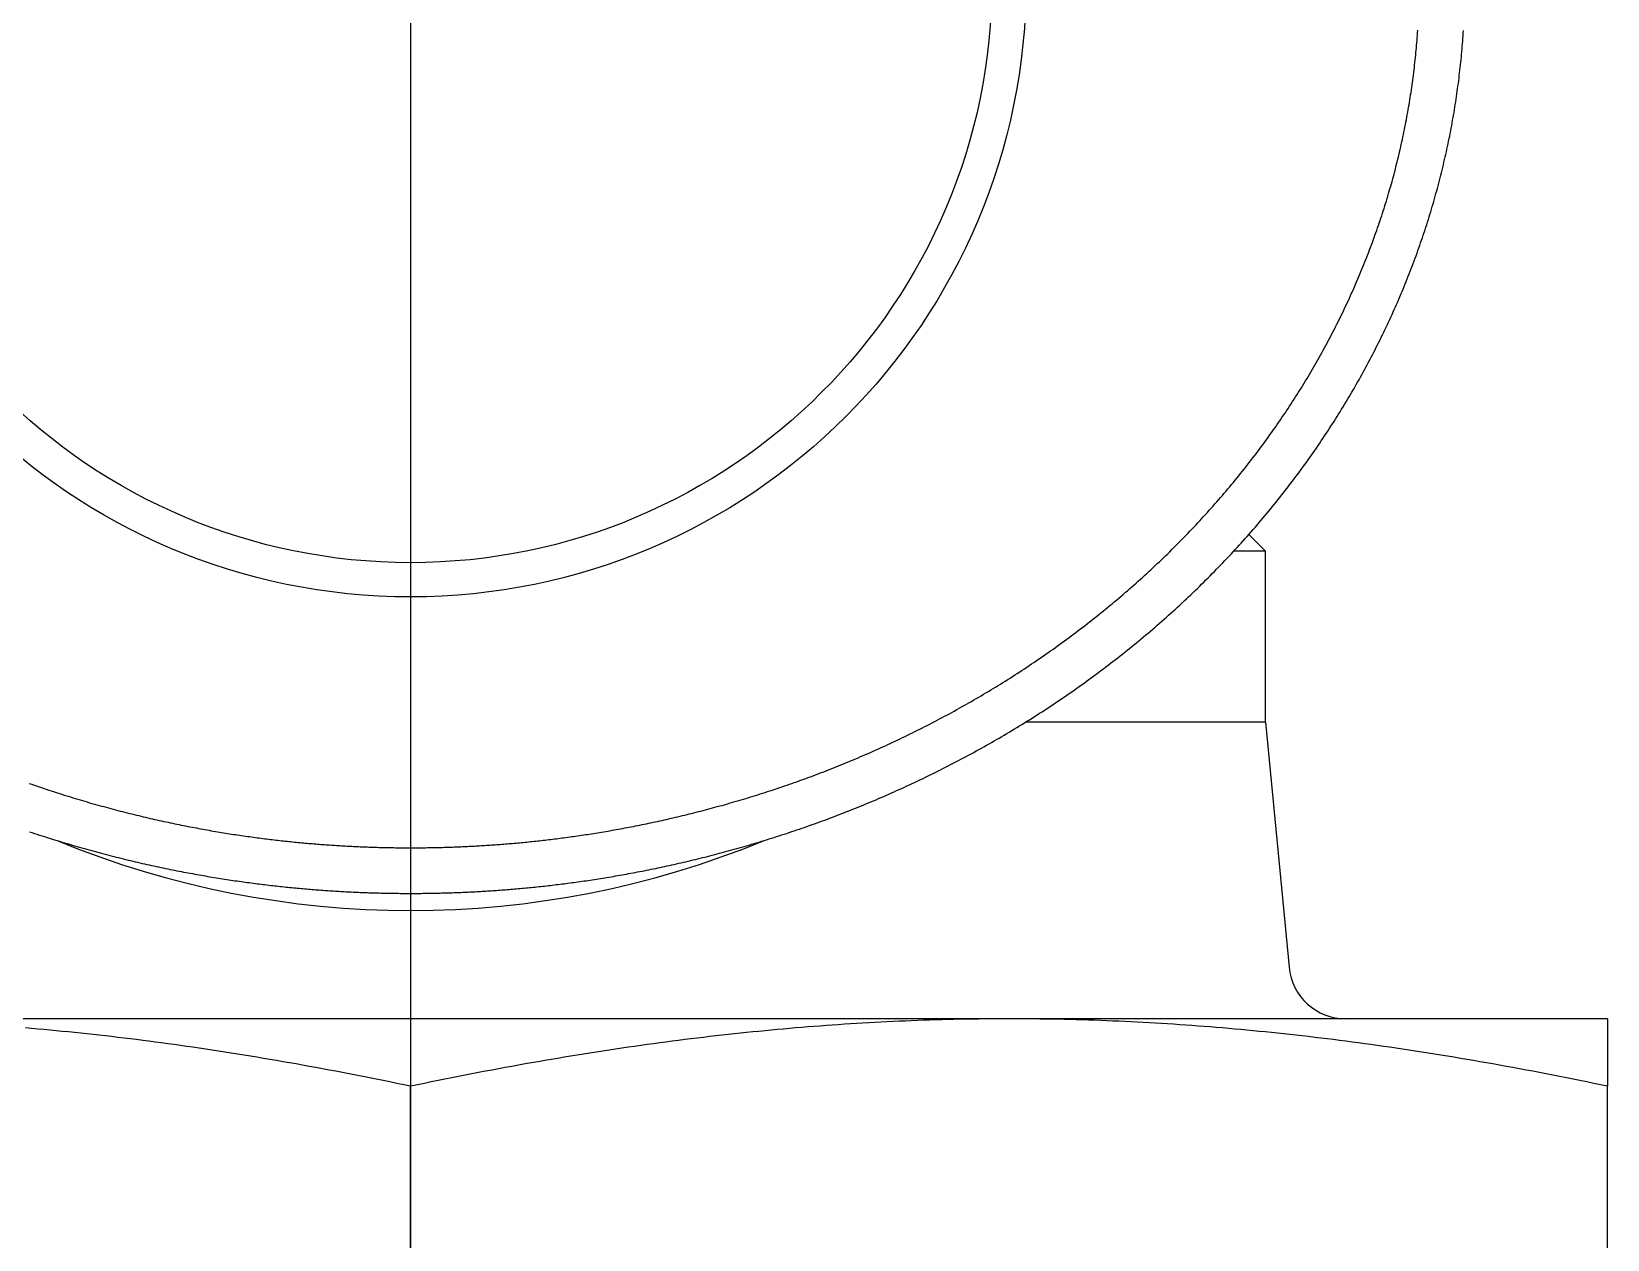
# Model space of a CAD drawing. Extents: x -15.1 to 71, y -18.2 to 60.5.
# Drawn here: x 56.4 to 70.23, y 39.27 to 49.86 of the extents above; entities that cross this region are included whole.
import ezdxf

# ---------------------------------------------------------------- set-up
doc = ezdxf.new("R2010")
doc.units = 0
doc.linetypes.add('CENTER', pattern=[50.8, 31.75, -6.35, 6.35, -6.35])
doc.layers.get('0').update_dxf_attribs({"linetype": 'CONTINUOUS'})
doc.layers.add('CENTER', color=1, linetype='CENTER')

msp = doc.modelspace()

# ---------------------------------------------------------------- linework, layer by layer
at = {"color": 7, "linetype": 'CONTINUOUS'}
for p, q in [((67.079207, 45.44666), (67.225867, 45.3)), ((67.225867, 45.3), (66.946646, 45.3)), ((67.225867, 43.8), (67.225867, 45.3)), ((67.225867, 43.8), (65.118258, 43.8)), ((67.225867, 43.8), (67.432391, 41.652144)), ((70.225867, 41.2), (49.225867, 41.2)), ((70.225867, 41.2), (70.225867, 40.608783)), ((59.725867, 15.591217), (59.725867, 40.608783)), ((70.225867, 15.591217), (70.225867, 40.608783))]:
    msp.add_line(p, q, dxfattribs=at)
at = {"color": 7}
for points in [[(59.7259, 42.7, 0), (59.7406, 42.7, 0), (59.7553, 42.7, 0), (59.77, 42.7001, 0), (59.7847, 42.7002, 0), (59.7994, 42.7002, 0), (59.8141, 42.7004, 0), (59.8288, 42.7005, 0), (59.8434, 42.7006, 0), (59.8581, 42.7008, 0), (59.8728, 42.701, 0), (59.8875, 42.7012, 0), (59.9021, 42.7015, 0), (59.9168, 42.7017, 0), (59.9315, 42.702, 0), (59.9462, 42.7023, 0), (59.9608, 42.7026, 0), (59.9755, 42.7029, 0), (59.9902, 42.7033, 0), (60.0049, 42.7037, 0), (60.0196, 42.7041, 0), (60.0343, 42.7045, 0), (60.049, 42.705, 0), (60.0637, 42.7054, 0), (60.0784, 42.7059, 0), (60.0932, 42.7064, 0), (60.1079, 42.707, 0), (60.1227, 42.7075, 0), (60.1374, 42.7081, 0), (60.1522, 42.7087, 0), (60.167, 42.7093, 0), (60.1818, 42.71, 0), (60.1966, 42.7106, 0), (60.2114, 42.7113, 0), (60.2263, 42.7121, 0), (60.2411, 42.7128, 0), (60.256, 42.7135, 0), (60.2709, 42.7143, 0), (60.2858, 42.7151, 0), (60.3007, 42.716, 0), (60.3157, 42.7168, 0), (60.3307, 42.7177, 0), (60.3457, 42.7186, 0), (60.3607, 42.7195, 0), (60.3757, 42.7205, 0), (60.3908, 42.7214, 0), (60.4059, 42.7224, 0), (60.421, 42.7235, 0), (60.4361, 42.7245, 0), (60.4513, 42.7256, 0), (60.4665, 42.7267, 0), (60.4817, 42.7278, 0), (60.4969, 42.7289, 0), (60.5122, 42.7301, 0), (60.5275, 42.7313, 0), (60.5428, 42.7325, 0), (60.5582, 42.7337, 0), (60.5736, 42.735, 0), (60.589, 42.7363, 0), (60.6045, 42.7376, 0), (60.62, 42.7389, 0), (60.6356, 42.7403, 0), (60.6511, 42.7417, 0), (60.6668, 42.7431, 0), (60.6824, 42.7445, 0), (60.6981, 42.746, 0), (60.7139, 42.7475, 0), (60.7296, 42.749, 0), (60.7455, 42.7506, 0), (60.7613, 42.7522, 0), (60.7772, 42.7538, 0), (60.7932, 42.7554, 0), (60.8092, 42.7571, 0), (60.8252, 42.7588, 0), (60.8413, 42.7605, 0), (60.8574, 42.7623, 0), (60.8736, 42.7641, 0), (60.8898, 42.7659, 0), (60.9061, 42.7678, 0), (60.9224, 42.7697, 0), (60.9388, 42.7716, 0), (60.9552, 42.7736, 0), (60.9717, 42.7756, 0), (60.9882, 42.7776, 0), (61.0048, 42.7797, 0), (61.0214, 42.7818, 0), (61.0381, 42.7839, 0), (61.0549, 42.7861, 0), (61.0716, 42.7883, 0), (61.0885, 42.7905, 0), (61.1054, 42.7928, 0), (61.1224, 42.7951, 0), (61.1394, 42.7975, 0), (61.1565, 42.7999, 0), (61.1736, 42.8023, 0), (61.1908, 42.8048, 0), (61.2081, 42.8073, 0), (61.2254, 42.8099, 0), (61.2428, 42.8125, 0), (61.2602, 42.8151, 0), (61.2777, 42.8178, 0), (61.2953, 42.8205, 0), (61.313, 42.8232, 0), (61.3307, 42.826, 0), (61.3484, 42.8289, 0), (61.3663, 42.8318, 0), (61.3842, 42.8347, 0), (61.4021, 42.8377, 0), (61.4202, 42.8407, 0), (61.4383, 42.8437, 0), (61.4565, 42.8469, 0), (61.4747, 42.85, 0), (61.4931, 42.8532, 0), (61.5115, 42.8564, 0), (61.5299, 42.8597, 0), (61.5485, 42.8631, 0), (61.5671, 42.8665, 0), (61.5857, 42.8699, 0), (61.6045, 42.8734, 0), (61.6233, 42.8769, 0), (61.6421, 42.8805, 0), (61.661, 42.8841, 0), (61.68, 42.8878, 0), (61.699, 42.8915, 0), (61.7181, 42.8953, 0), (61.7372, 42.8992, 0), (61.7564, 42.903, 0), (61.7756, 42.907, 0), (61.7949, 42.911, 0), (61.8143, 42.915, 0), (61.8337, 42.9191, 0), (61.8532, 42.9232, 0), (61.8727, 42.9274, 0), (61.8922, 42.9317, 0), (61.9119, 42.9359, 0), (61.9315, 42.9403, 0), (61.9512, 42.9447, 0), (61.971, 42.9491, 0), (61.9908, 42.9536, 0), (62.0106, 42.9582, 0), (62.0306, 42.9628, 0), (62.0505, 42.9675, 0), (62.0705, 42.9722, 0), (62.0905, 42.977, 0), (62.1106, 42.9818, 0), (62.1307, 42.9867, 0), (62.1509, 42.9916, 0), (62.1711, 42.9966, 0), (62.1914, 43.0016, 0), (62.2117, 43.0067, 0), (62.232, 43.0118, 0), (62.2524, 43.0171, 0), (62.2728, 43.0223, 0), (62.2932, 43.0276, 0), (62.3137, 43.033, 0), (62.3342, 43.0384, 0), (62.3548, 43.0439, 0), (62.3754, 43.0494, 0), (62.396, 43.055, 0), (62.4167, 43.0607, 0), (62.4374, 43.0664, 0), (62.4581, 43.0721, 0), (62.4789, 43.0779, 0), (62.4997, 43.0838, 0), (62.5205, 43.0897, 0), (62.5414, 43.0957, 0), (62.5623, 43.1018, 0), (62.5832, 43.1079, 0), (62.6041, 43.114, 0), (62.6251, 43.1202, 0), (62.6461, 43.1265, 0), (62.6671, 43.1329, 0), (62.6882, 43.1392, 0), (62.7093, 43.1457, 0), (62.7304, 43.1522, 0), (62.7515, 43.1588, 0), (62.7726, 43.1654, 0), (62.7938, 43.1721, 0), (62.815, 43.1788, 0), (62.8362, 43.1856, 0), (62.8575, 43.1925, 0), (62.8787, 43.1994, 0), (62.9, 43.2064, 0), (62.9213, 43.2134, 0), (62.9426, 43.2205, 0), (62.964, 43.2277, 0), (62.9853, 43.2349, 0), (63.0067, 43.2422, 0), (63.0281, 43.2496, 0), (63.0495, 43.257, 0), (63.0709, 43.2644, 0), (63.0923, 43.272, 0), (63.1137, 43.2796, 0), (63.1352, 43.2872, 0), (63.1567, 43.2949, 0), (63.1781, 43.3027, 0), (63.1996, 43.3105, 0), (63.2211, 43.3184, 0), (63.2426, 43.3264, 0), (63.2641, 43.3344, 0), (63.2857, 43.3425, 0), (63.3072, 43.3507, 0), (63.3287, 43.3589, 0), (63.3503, 43.3672, 0), (63.3718, 43.3755, 0), (63.3934, 43.3839, 0), (63.4149, 43.3924, 0), (63.4365, 43.4009, 0), (63.4581, 43.4095, 0), (63.4797, 43.4182, 0), (63.5013, 43.4269, 0), (63.5229, 43.4357, 0), (63.5445, 43.4446, 0), (63.5661, 43.4535, 0), (63.5878, 43.4625, 0), (63.6094, 43.4715, 0), (63.631, 43.4806, 0), (63.6527, 43.4898, 0), (63.6743, 43.4991, 0), (63.696, 43.5084, 0), (63.7176, 43.5178, 0), (63.7393, 43.5272, 0), (63.761, 43.5367, 0), (63.7826, 43.5463, 0), (63.8043, 43.5559, 0), (63.8259, 43.5656, 0), (63.8476, 43.5754, 0), (63.8693, 43.5852, 0), (63.8909, 43.5951, 0), (63.9126, 43.6051, 0), (63.9343, 43.6151, 0), (63.9559, 43.6252, 0), (63.9776, 43.6354, 0), (63.9992, 43.6456, 0), (64.0209, 43.6559, 0), (64.0425, 43.6663, 0), (64.0642, 43.6767, 0), (64.0858, 43.6872, 0), (64.1075, 43.6978, 0), (64.1291, 43.7084, 0), (64.1507, 43.7191, 0), (64.1723, 43.7299, 0), (64.194, 43.7407, 0), (64.2156, 43.7516, 0), (64.2372, 43.7625, 0), (64.2588, 43.7736, 0), (64.2803, 43.7847, 0), (64.3019, 43.7958, 0), (64.3235, 43.8071, 0), (64.345, 43.8184, 0), (64.3666, 43.8297, 0), (64.3881, 43.8411, 0), (64.4097, 43.8526, 0), (64.4312, 43.8642, 0), (64.4527, 43.8758, 0), (64.4742, 43.8875, 0), (64.4956, 43.8993, 0), (64.5171, 43.9111, 0), (64.5386, 43.923, 0), (64.56, 43.935, 0), (64.5814, 43.9471, 0), (64.6028, 43.9592, 0), (64.6242, 43.9713, 0), (64.6456, 43.9836, 0), (64.667, 43.9959, 0), (64.6883, 44.0083, 0), (64.7096, 44.0207, 0), (64.731, 44.0332, 0), (64.7523, 44.0458, 0), (64.7735, 44.0585, 0), (64.7948, 44.0712, 0), (64.816, 44.084, 0), (64.8372, 44.0968, 0), (64.8584, 44.1097, 0), (64.8796, 44.1227, 0), (64.9008, 44.1358, 0), (64.9219, 44.1489, 0), (64.943, 44.1621, 0), (64.9641, 44.1754, 0), (64.9852, 44.1887, 0), (65.0062, 44.2021, 0), (65.0272, 44.2156, 0), (65.0482, 44.2291, 0), (65.0692, 44.2428, 0), (65.0901, 44.2564, 0), (65.111, 44.2702, 0), (65.1319, 44.284, 0), (65.1527, 44.2978, 0), (65.1735, 44.3118, 0), (65.1943, 44.3258, 0), (65.2151, 44.3398, 0), (65.2358, 44.354, 0), (65.2565, 44.3682, 0), (65.2771, 44.3824, 0), (65.2978, 44.3968, 0), (65.3184, 44.4112, 0), (65.3389, 44.4256, 0), (65.3595, 44.4401, 0), (65.38, 44.4547, 0), (65.4004, 44.4694, 0), (65.4208, 44.4841, 0), (65.4412, 44.4988, 0), (65.4616, 44.5137, 0), (65.4819, 44.5286, 0), (65.5022, 44.5436, 0), (65.5224, 44.5586, 0), (65.5426, 44.5737, 0), (65.5628, 44.5888, 0), (65.5829, 44.604, 0), (65.603, 44.6193, 0), (65.623, 44.6347, 0), (65.643, 44.6501, 0), (65.663, 44.6655, 0), (65.6829, 44.681, 0), (65.7028, 44.6966, 0), (65.7226, 44.7123, 0), (65.7424, 44.728, 0), (65.7622, 44.7437, 0), (65.7819, 44.7596, 0), (65.8015, 44.7754, 0), (65.8211, 44.7914, 0), (65.8407, 44.8074, 0), (65.8602, 44.8235, 0), (65.8797, 44.8396, 0), (65.8991, 44.8558, 0), (65.9185, 44.872, 0), (65.9378, 44.8883, 0), (65.9571, 44.9047, 0), (65.9763, 44.9211, 0), (65.9955, 44.9375, 0), (66.0146, 44.9541, 0), (66.0337, 44.9707, 0), (66.0527, 44.9873, 0), (66.0716, 45.004, 0), (66.0906, 45.0208, 0), (66.1094, 45.0376, 0), (66.1282, 45.0545, 0), (66.147, 45.0714, 0), (66.1657, 45.0884, 0), (66.1843, 45.1054, 0), (66.2029, 45.1225, 0), (66.2214, 45.1397, 0), (66.2399, 45.1569, 0), (66.2583, 45.1742, 0), (66.2767, 45.1915, 0), (66.295, 45.2088, 0), (66.3132, 45.2263, 0), (66.3314, 45.2437, 0), (66.3496, 45.2613, 0), (66.3676, 45.2788, 0), (66.3856, 45.2965, 0), (66.4036, 45.3141, 0), (66.4215, 45.3319, 0), (66.4393, 45.3496, 0), (66.457, 45.3675, 0), (66.4747, 45.3854, 0), (66.4924, 45.4033, 0), (66.51, 45.4213, 0), (66.5275, 45.4393, 0), (66.5449, 45.4573, 0), (66.5623, 45.4755, 0), (66.5796, 45.4936, 0), (66.5969, 45.5118, 0), (66.6141, 45.5301, 0), (66.6312, 45.5484, 0), (66.6483, 45.5667, 0), (66.6653, 45.5851, 0), (66.6822, 45.6036, 0), (66.6991, 45.6221, 0), (66.7159, 45.6406, 0), (66.7326, 45.6591, 0), (66.7493, 45.6778, 0), (66.7659, 45.6964, 0), (66.7824, 45.7151, 0), (66.7989, 45.7338, 0), (66.8153, 45.7526, 0), (66.8316, 45.7714, 0), (66.8479, 45.7903, 0), (66.8641, 45.8092, 0), (66.8802, 45.8281, 0), (66.8962, 45.8471, 0), (66.9122, 45.8661, 0), (66.9281, 45.8852, 0), (66.9439, 45.9042, 0), (66.9597, 45.9234, 0), (66.9754, 45.9425, 0), (66.991, 45.9617, 0), (67.0065, 45.981, 0), (67.022, 46.0003, 0), (67.0374, 46.0196, 0), (67.0527, 46.0389, 0), (67.068, 46.0583, 0), (67.0831, 46.0777, 0), (67.0982, 46.0972, 0), (67.1132, 46.1166, 0), (67.1282, 46.1361, 0), (67.1431, 46.1557, 0), (67.1578, 46.1753, 0), (67.1726, 46.1949, 0), (67.1872, 46.2145, 0), (67.2017, 46.2342, 0), (67.2162, 46.2539, 0), (67.2306, 46.2736, 0), (67.245, 46.2933, 0), (67.2592, 46.3131, 0), (67.2734, 46.3329, 0), (67.2875, 46.3528, 0), (67.3015, 46.3726, 0), (67.3154, 46.3925, 0), (67.3293, 46.4124, 0), (67.3431, 46.4324, 0), (67.3568, 46.4523, 0), (67.3704, 46.4723, 0), (67.3839, 46.4923, 0), (67.3974, 46.5124, 0), (67.4108, 46.5324, 0), (67.4241, 46.5525, 0), (67.4374, 46.5726, 0), (67.4505, 46.5928, 0), (67.4636, 46.6129, 0), (67.4766, 46.6331, 0), (67.4895, 46.6533, 0), (67.5024, 46.6736, 0), (67.5151, 46.6938, 0), (67.5278, 46.7141, 0), (67.5404, 46.7344, 0), (67.553, 46.7547, 0), (67.5654, 46.7751, 0), (67.5778, 46.7955, 0), (67.5901, 46.8159, 0), (67.6024, 46.8363, 0), (67.6145, 46.8567, 0), (67.6266, 46.8772, 0), (67.6386, 46.8976, 0), (67.6505, 46.9181, 0), (67.6623, 46.9387, 0), (67.6741, 46.9592, 0), (67.6858, 46.9797, 0), (67.6974, 47.0003, 0), (67.7089, 47.0209, 0), (67.7203, 47.0415, 0), (67.7317, 47.0622, 0), (67.743, 47.0828, 0), (67.7542, 47.1035, 0), (67.7654, 47.1242, 0), (67.7764, 47.1449, 0), (67.7874, 47.1656, 0), (67.7983, 47.1864, 0), (67.8091, 47.2071, 0), (67.8199, 47.2279, 0), (67.8305, 47.2487, 0), (67.8411, 47.2695, 0), (67.8516, 47.2904, 0), (67.8621, 47.3112, 0), (67.8724, 47.3321, 0), (67.8827, 47.353, 0), (67.8929, 47.3739, 0), (67.903, 47.3948, 0), (67.9131, 47.4157, 0), (67.9231, 47.4366, 0), (67.933, 47.4576, 0), (67.9428, 47.4786, 0), (67.9525, 47.4996, 0), (67.9622, 47.5206, 0), (67.9718, 47.5416, 0), (67.9813, 47.5626, 0), (67.9907, 47.5837, 0), (68.0001, 47.6047, 0), (68.0093, 47.6258, 0), (68.0185, 47.6469, 0), (68.0277, 47.668, 0), (68.0367, 47.6891, 0), (68.0457, 47.7103, 0), (68.0546, 47.7314, 0), (68.0634, 47.7526, 0), (68.0721, 47.7738, 0), (68.0808, 47.7949, 0), (68.0894, 47.8161, 0), (68.0979, 47.8374, 0), (68.1063, 47.8586, 0), (68.1147, 47.8798, 0), (68.1229, 47.9011, 0), (68.1311, 47.9223, 0), (68.1393, 47.9436, 0), (68.1473, 47.9649, 0), (68.1553, 47.9862, 0), (68.1632, 48.0075, 0), (68.171, 48.0288, 0), (68.1788, 48.0502, 0), (68.1864, 48.0715, 0), (68.194, 48.0929, 0), (68.2016, 48.1142, 0), (68.209, 48.1356, 0), (68.2164, 48.157, 0), (68.2237, 48.1784, 0), (68.2309, 48.1998, 0), (68.238, 48.2212, 0), (68.2451, 48.2426, 0), (68.2521, 48.2641, 0), (68.259, 48.2855, 0), (68.2658, 48.307, 0), (68.2726, 48.3284, 0), (68.2793, 48.3499, 0), (68.2859, 48.3714, 0), (68.2924, 48.3929, 0), (68.2989, 48.4144, 0), (68.3052, 48.4359, 0), (68.3115, 48.4574, 0), (68.3178, 48.479, 0), (68.3239, 48.5005, 0), (68.33, 48.522, 0), (68.336, 48.5436, 0), (68.342, 48.5652, 0), (68.3478, 48.5867, 0), (68.3536, 48.6083, 0), (68.3593, 48.6299, 0), (68.3649, 48.6515, 0), (68.3705, 48.6731, 0), (68.376, 48.6947, 0), (68.3814, 48.7163, 0), (68.3867, 48.7379, 0), (68.392, 48.7595, 0), (68.3971, 48.7812, 0), (68.4022, 48.8028, 0), (68.4073, 48.8244, 0), (68.4122, 48.8461, 0), (68.4171, 48.8677, 0), (68.4219, 48.8894, 0), (68.4267, 48.9111, 0), (68.4313, 48.9327, 0), (68.4359, 48.9544, 0), (68.4404, 48.9761, 0), (68.4449, 48.9978, 0), (68.4492, 49.0195, 0), (68.4535, 49.0412, 0), (68.4577, 49.0629, 0), (68.4619, 49.0846, 0), (68.4659, 49.1063, 0), (68.4699, 49.128, 0), (68.4738, 49.1498, 0), (68.4777, 49.1715, 0), (68.4814, 49.1932, 0), (68.4851, 49.215, 0), (68.4887, 49.2367, 0), (68.4923, 49.2585, 0), (68.4958, 49.2802, 0), (68.4992, 49.302, 0), (68.5025, 49.3237, 0), (68.5057, 49.3455, 0), (68.5089, 49.3673, 0), (68.512, 49.389, 0), (68.515, 49.4108, 0), (68.518, 49.4326, 0), (68.5209, 49.4544, 0), (68.5237, 49.4761, 0), (68.5264, 49.4979, 0), (68.5291, 49.5197, 0), (68.5316, 49.5415, 0), (68.5342, 49.5633, 0), (68.5366, 49.5851, 0), (68.539, 49.6069, 0), (68.5412, 49.6287, 0), (68.5435, 49.6505, 0), (68.5456, 49.6723, 0), (68.5477, 49.6942, 0), (68.5497, 49.716, 0), (68.5516, 49.7378, 0), (68.5534, 49.7596, 0), (68.5552, 49.7814, 0), (68.5569, 49.8032, 0), (68.5586, 49.8251, 0), (68.5601, 49.8469, 0), (68.5616, 49.8687, 0)], [(59.7259, 42.3, 0), (59.7412, 42.3, 0), (59.7564, 42.3, 0), (59.7717, 42.3001, 0), (59.787, 42.3002, 0), (59.8023, 42.3003, 0), (59.8175, 42.3004, 0), (59.8328, 42.3005, 0), (59.848, 42.3007, 0), (59.8633, 42.3008, 0), (59.8785, 42.301, 0), (59.8938, 42.3013, 0), (59.909, 42.3015, 0), (59.9242, 42.3018, 0), (59.9395, 42.3021, 0), (59.9547, 42.3024, 0), (59.97, 42.3027, 0), (59.9852, 42.3031, 0), (60.0005, 42.3034, 0), (60.0157, 42.3038, 0), (60.031, 42.3042, 0), (60.0463, 42.3047, 0), (60.0616, 42.3052, 0), (60.0768, 42.3056, 0), (60.0921, 42.3061, 0), (60.1074, 42.3067, 0), (60.1228, 42.3072, 0), (60.1381, 42.3078, 0), (60.1534, 42.3084, 0), (60.1688, 42.309, 0), (60.1841, 42.3097, 0), (60.1995, 42.3104, 0), (60.2149, 42.3111, 0), (60.2303, 42.3118, 0), (60.2457, 42.3125, 0), (60.2612, 42.3133, 0), (60.2766, 42.3141, 0), (60.2921, 42.3149, 0), (60.3076, 42.3157, 0), (60.3231, 42.3166, 0), (60.3386, 42.3175, 0), (60.3542, 42.3184, 0), (60.3698, 42.3193, 0), (60.3854, 42.3203, 0), (60.401, 42.3213, 0), (60.4166, 42.3223, 0), (60.4323, 42.3233, 0), (60.448, 42.3244, 0), (60.4637, 42.3255, 0), (60.4795, 42.3266, 0), (60.4953, 42.3277, 0), (60.5111, 42.3289, 0), (60.5269, 42.33, 0), (60.5428, 42.3312, 0), (60.5587, 42.3325, 0), (60.5746, 42.3337, 0), (60.5906, 42.335, 0), (60.6066, 42.3363, 0), (60.6226, 42.3377, 0), (60.6387, 42.339, 0), (60.6548, 42.3404, 0), (60.671, 42.3419, 0), (60.6871, 42.3433, 0), (60.7034, 42.3448, 0), (60.7196, 42.3463, 0), (60.7359, 42.3478, 0), (60.7523, 42.3494, 0), (60.7687, 42.3509, 0), (60.7851, 42.3526, 0), (60.8016, 42.3542, 0), (60.8181, 42.3559, 0), (60.8347, 42.3576, 0), (60.8513, 42.3593, 0), (60.868, 42.3611, 0), (60.8847, 42.3629, 0), (60.9015, 42.3647, 0), (60.9183, 42.3666, 0), (60.9351, 42.3685, 0), (60.9521, 42.3704, 0), (60.969, 42.3724, 0), (60.986, 42.3744, 0), (61.0031, 42.3765, 0), (61.0202, 42.3785, 0), (61.0374, 42.3806, 0), (61.0546, 42.3828, 0), (61.0719, 42.385, 0), (61.0892, 42.3872, 0), (61.1066, 42.3894, 0), (61.1241, 42.3917, 0), (61.1416, 42.3941, 0), (61.1592, 42.3964, 0), (61.1768, 42.3989, 0), (61.1945, 42.4013, 0), (61.2122, 42.4038, 0), (61.2301, 42.4063, 0), (61.2479, 42.4089, 0), (61.2659, 42.4115, 0), (61.2839, 42.4142, 0), (61.3019, 42.4169, 0), (61.3201, 42.4196, 0), (61.3383, 42.4224, 0), (61.3565, 42.4252, 0), (61.3749, 42.4281, 0), (61.3933, 42.431, 0), (61.4118, 42.4339, 0), (61.4303, 42.4369, 0), (61.4489, 42.44, 0), (61.4676, 42.4431, 0), (61.4863, 42.4462, 0), (61.5052, 42.4494, 0), (61.5241, 42.4526, 0), (61.543, 42.4559, 0), (61.5621, 42.4592, 0), (61.5812, 42.4626, 0), (61.6004, 42.466, 0), (61.6197, 42.4695, 0), (61.639, 42.473, 0), (61.6584, 42.4765, 0), (61.6779, 42.4802, 0), (61.6974, 42.4838, 0), (61.717, 42.4876, 0), (61.7367, 42.4913, 0), (61.7564, 42.4952, 0), (61.7762, 42.4991, 0), (61.796, 42.503, 0), (61.8159, 42.507, 0), (61.8358, 42.511, 0), (61.8558, 42.5151, 0), (61.8759, 42.5192, 0), (61.896, 42.5234, 0), (61.9162, 42.5277, 0), (61.9364, 42.532, 0), (61.9567, 42.5363, 0), (61.9771, 42.5408, 0), (61.9975, 42.5452, 0), (62.0179, 42.5497, 0), (62.0384, 42.5543, 0), (62.0589, 42.5589, 0), (62.0795, 42.5636, 0), (62.1002, 42.5684, 0), (62.1209, 42.5732, 0), (62.1416, 42.578, 0), (62.1624, 42.5829, 0), (62.1833, 42.5879, 0), (62.2041, 42.5929, 0), (62.2251, 42.598, 0), (62.2461, 42.6031, 0), (62.2671, 42.6083, 0), (62.2881, 42.6135, 0), (62.3092, 42.6188, 0), (62.3304, 42.6242, 0), (62.3516, 42.6296, 0), (62.3728, 42.635, 0), (62.3941, 42.6406, 0), (62.4154, 42.6461, 0), (62.4367, 42.6518, 0), (62.4581, 42.6575, 0), (62.4795, 42.6632, 0), (62.501, 42.6691, 0), (62.5225, 42.6749, 0), (62.544, 42.6809, 0), (62.5656, 42.6868, 0), (62.5872, 42.6929, 0), (62.6088, 42.699, 0), (62.6305, 42.7052, 0), (62.6522, 42.7114, 0), (62.674, 42.7177, 0), (62.6957, 42.724, 0), (62.7175, 42.7305, 0), (62.7393, 42.7369, 0), (62.7612, 42.7434, 0), (62.7831, 42.75, 0), (62.805, 42.7567, 0), (62.8269, 42.7634, 0), (62.8489, 42.7702, 0), (62.8709, 42.777, 0), (62.8929, 42.7839, 0), (62.9149, 42.7909, 0), (62.937, 42.7979, 0), (62.9591, 42.805, 0), (62.9812, 42.8121, 0), (63.0033, 42.8193, 0), (63.0254, 42.8266, 0), (63.0476, 42.8339, 0), (63.0698, 42.8413, 0), (63.092, 42.8488, 0), (63.1142, 42.8563, 0), (63.1365, 42.8639, 0), (63.1587, 42.8715, 0), (63.181, 42.8792, 0), (63.2033, 42.887, 0), (63.2256, 42.8948, 0), (63.2479, 42.9027, 0), (63.2703, 42.9107, 0), (63.2926, 42.9187, 0), (63.315, 42.9268, 0), (63.3374, 42.935, 0), (63.3597, 42.9432, 0), (63.3821, 42.9515, 0), (63.4045, 42.9599, 0), (63.427, 42.9683, 0), (63.4494, 42.9768, 0), (63.4718, 42.9854, 0), (63.4943, 42.994, 0), (63.5167, 43.0027, 0), (63.5391, 43.0114, 0), (63.5616, 43.0202, 0), (63.5841, 43.0291, 0), (63.6066, 43.0381, 0), (63.6291, 43.0471, 0), (63.6516, 43.0562, 0), (63.6741, 43.0654, 0), (63.6966, 43.0746, 0), (63.7191, 43.0839, 0), (63.7417, 43.0933, 0), (63.7642, 43.1027, 0), (63.7867, 43.1122, 0), (63.8093, 43.1218, 0), (63.8319, 43.1314, 0), (63.8544, 43.1411, 0), (63.877, 43.1509, 0), (63.8996, 43.1607, 0), (63.9221, 43.1706, 0), (63.9447, 43.1806, 0), (63.9673, 43.1907, 0), (63.9899, 43.2008, 0), (64.0124, 43.2109, 0), (64.035, 43.2212, 0), (64.0576, 43.2315, 0), (64.0802, 43.2419, 0), (64.1028, 43.2524, 0), (64.1254, 43.2629, 0), (64.1479, 43.2735, 0), (64.1705, 43.2842, 0), (64.1931, 43.2949, 0), (64.2157, 43.3057, 0), (64.2382, 43.3166, 0), (64.2608, 43.3275, 0), (64.2834, 43.3385, 0), (64.3059, 43.3496, 0), (64.3285, 43.3608, 0), (64.351, 43.372, 0), (64.3736, 43.3833, 0), (64.3961, 43.3947, 0), (64.4187, 43.4061, 0), (64.4412, 43.4176, 0), (64.4637, 43.4292, 0), (64.4862, 43.4408, 0), (64.5087, 43.4525, 0), (64.5312, 43.4643, 0), (64.5537, 43.4762, 0), (64.5762, 43.4881, 0), (64.5986, 43.5001, 0), (64.6211, 43.5122, 0), (64.6435, 43.5243, 0), (64.6659, 43.5365, 0), (64.6884, 43.5488, 0), (64.7108, 43.5611, 0), (64.7332, 43.5736, 0), (64.7555, 43.5861, 0), (64.7779, 43.5986, 0), (64.8003, 43.6113, 0), (64.8226, 43.624, 0), (64.8449, 43.6368, 0), (64.8672, 43.6496, 0), (64.8895, 43.6625, 0), (64.9118, 43.6755, 0), (64.934, 43.6886, 0), (64.9563, 43.7017, 0), (64.9785, 43.715, 0), (65.0007, 43.7282, 0), (65.0229, 43.7416, 0), (65.045, 43.755, 0), (65.0672, 43.7685, 0), (65.0893, 43.7821, 0), (65.1114, 43.7957, 0), (65.1335, 43.8095, 0), (65.1555, 43.8233, 0), (65.1776, 43.8371, 0), (65.1996, 43.851, 0), (65.2215, 43.8651, 0), (65.2435, 43.8791, 0), (65.2654, 43.8933, 0), (65.2873, 43.9075, 0), (65.3092, 43.9218, 0), (65.3311, 43.9361, 0), (65.3529, 43.9506, 0), (65.3747, 43.9651, 0), (65.3964, 43.9796, 0), (65.4182, 43.9943, 0), (65.4399, 44.009, 0), (65.4615, 44.0238, 0), (65.4832, 44.0386, 0), (65.5048, 44.0535, 0), (65.5263, 44.0685, 0), (65.5479, 44.0835, 0), (65.5694, 44.0987, 0), (65.5909, 44.1138, 0), (65.6123, 44.1291, 0), (65.6337, 44.1444, 0), (65.6551, 44.1598, 0), (65.6764, 44.1753, 0), (65.6977, 44.1908, 0), (65.7189, 44.2064, 0), (65.7402, 44.222, 0), (65.7613, 44.2378, 0), (65.7825, 44.2536, 0), (65.8036, 44.2694, 0), (65.8246, 44.2853, 0), (65.8457, 44.3013, 0), (65.8666, 44.3174, 0), (65.8876, 44.3335, 0), (65.9085, 44.3497, 0), (65.9293, 44.3659, 0), (65.9501, 44.3823, 0), (65.9709, 44.3986, 0), (65.9916, 44.4151, 0), (66.0123, 44.4316, 0), (66.0329, 44.4482, 0), (66.0535, 44.4648, 0), (66.074, 44.4815, 0), (66.0945, 44.4982, 0), (66.115, 44.5151, 0), (66.1353, 44.532, 0), (66.1557, 44.5489, 0), (66.176, 44.5659, 0), (66.1962, 44.583, 0), (66.2164, 44.6001, 0), (66.2366, 44.6173, 0), (66.2567, 44.6346, 0), (66.2767, 44.6519, 0), (66.2967, 44.6693, 0), (66.3166, 44.6868, 0), (66.3365, 44.7043, 0), (66.3563, 44.7218, 0), (66.3761, 44.7395, 0), (66.3958, 44.7572, 0), (66.4155, 44.7749, 0), (66.4351, 44.7927, 0), (66.4547, 44.8106, 0), (66.4741, 44.8285, 0), (66.4936, 44.8465, 0), (66.513, 44.8646, 0), (66.5323, 44.8827, 0), (66.5515, 44.9008, 0), (66.5707, 44.9191, 0), (66.5899, 44.9373, 0), (66.6089, 44.9557, 0), (66.628, 44.974, 0), (66.6469, 44.9925, 0), (66.6658, 45.011, 0), (66.6846, 45.0295, 0), (66.7034, 45.0481, 0), (66.7221, 45.0668, 0), (66.7408, 45.0855, 0), (66.7593, 45.1043, 0), (66.7779, 45.1231, 0), (66.7963, 45.142, 0), (66.8147, 45.1609, 0), (66.833, 45.1799, 0), (66.8513, 45.1989, 0), (66.8695, 45.218, 0), (66.8876, 45.2371, 0), (66.9057, 45.2563, 0), (66.9237, 45.2755, 0), (66.9416, 45.2948, 0), (66.9594, 45.3141, 0), (66.9772, 45.3335, 0), (66.995, 45.3529, 0), (67.0126, 45.3723, 0), (67.0302, 45.3918, 0), (67.0477, 45.4114, 0), (67.0651, 45.431, 0), (67.0825, 45.4506, 0), (67.0998, 45.4703, 0), (67.1171, 45.4901, 0), (67.1342, 45.5098, 0), (67.1513, 45.5297, 0), (67.1683, 45.5495, 0), (67.1853, 45.5694, 0), (67.2021, 45.5894, 0), (67.2189, 45.6094, 0), (67.2357, 45.6294, 0), (67.2523, 45.6495, 0), (67.2689, 45.6696, 0), (67.2854, 45.6898, 0), (67.3018, 45.71, 0), (67.3182, 45.7302, 0), (67.3344, 45.7505, 0), (67.3506, 45.7708, 0), (67.3667, 45.7912, 0), (67.3828, 45.8116, 0), (67.3988, 45.832, 0), (67.4146, 45.8525, 0), (67.4304, 45.873, 0), (67.4462, 45.8935, 0), (67.4618, 45.9141, 0), (67.4774, 45.9347, 0), (67.4929, 45.9553, 0), (67.5083, 45.976, 0), (67.5236, 45.9967, 0), (67.5389, 46.0174, 0), (67.554, 46.0382, 0), (67.5691, 46.059, 0), (67.5841, 46.0798, 0), (67.5991, 46.1007, 0), (67.6139, 46.1216, 0), (67.6287, 46.1425, 0), (67.6433, 46.1635, 0), (67.6579, 46.1844, 0), (67.6725, 46.2054, 0), (67.6869, 46.2265, 0), (67.7013, 46.2475, 0), (67.7155, 46.2686, 0), (67.7297, 46.2898, 0), (67.7439, 46.3109, 0), (67.7579, 46.3321, 0), (67.7718, 46.3533, 0), (67.7857, 46.3745, 0), (67.7995, 46.3958, 0), (67.8132, 46.4171, 0), (67.8268, 46.4384, 0), (67.8404, 46.4597, 0), (67.8539, 46.4811, 0), (67.8672, 46.5025, 0), (67.8806, 46.5239, 0), (67.8938, 46.5453, 0), (67.9069, 46.5668, 0), (67.92, 46.5883, 0), (67.933, 46.6098, 0), (67.9459, 46.6313, 0), (67.9587, 46.6529, 0), (67.9714, 46.6745, 0), (67.9841, 46.6961, 0), (67.9966, 46.7177, 0), (68.0091, 46.7393, 0), (68.0215, 46.761, 0), (68.0339, 46.7827, 0), (68.0461, 46.8044, 0), (68.0583, 46.8262, 0), (68.0704, 46.848, 0), (68.0824, 46.8697, 0), (68.0943, 46.8915, 0), (68.1061, 46.9134, 0), (68.1179, 46.9352, 0), (68.1296, 46.9571, 0), (68.1412, 46.979, 0), (68.1527, 47.0009, 0), (68.1641, 47.0228, 0), (68.1755, 47.0448, 0), (68.1867, 47.0667, 0), (68.1979, 47.0887, 0), (68.209, 47.1107, 0), (68.2201, 47.1328, 0), (68.231, 47.1548, 0), (68.2419, 47.1769, 0), (68.2527, 47.199, 0), (68.2634, 47.2211, 0), (68.274, 47.2432, 0), (68.2845, 47.2653, 0), (68.295, 47.2875, 0), (68.3053, 47.3096, 0), (68.3156, 47.3318, 0), (68.3258, 47.354, 0), (68.336, 47.3762, 0), (68.346, 47.3985, 0), (68.356, 47.4207, 0), (68.3659, 47.443, 0), (68.3757, 47.4653, 0), (68.3854, 47.4876, 0), (68.3951, 47.5099, 0), (68.4046, 47.5323, 0), (68.4141, 47.5546, 0), (68.4235, 47.577, 0), (68.4329, 47.5994, 0), (68.4421, 47.6218, 0), (68.4513, 47.6442, 0), (68.4604, 47.6666, 0), (68.4694, 47.689, 0), (68.4783, 47.7115, 0), (68.4871, 47.734, 0), (68.4959, 47.7565, 0), (68.5046, 47.779, 0), (68.5132, 47.8015, 0), (68.5217, 47.824, 0), (68.5301, 47.8465, 0), (68.5385, 47.8691, 0), (68.5468, 47.8917, 0), (68.555, 47.9143, 0), (68.5631, 47.9368, 0), (68.5711, 47.9595, 0), (68.5791, 47.9821, 0), (68.587, 48.0047, 0), (68.5948, 48.0273, 0), (68.6025, 48.05, 0), (68.6101, 48.0727, 0), (68.6177, 48.0954, 0), (68.6252, 48.118, 0), (68.6326, 48.1408, 0), (68.6399, 48.1635, 0), (68.6471, 48.1862, 0), (68.6543, 48.2089, 0), (68.6614, 48.2317, 0), (68.6684, 48.2544, 0), (68.6753, 48.2772, 0), (68.6821, 48.3, 0), (68.6889, 48.3228, 0), (68.6956, 48.3456, 0), (68.7022, 48.3684, 0), (68.7087, 48.3912, 0), (68.7151, 48.414, 0), (68.7215, 48.4369, 0), (68.7278, 48.4597, 0), (68.734, 48.4826, 0), (68.7401, 48.5054, 0), (68.7462, 48.5283, 0), (68.7521, 48.5512, 0), (68.758, 48.5741, 0), (68.7638, 48.597, 0), (68.7696, 48.6199, 0), (68.7752, 48.6428, 0), (68.7808, 48.6657, 0), (68.7863, 48.6886, 0), (68.7917, 48.7116, 0), (68.797, 48.7345, 0), (68.8023, 48.7575, 0), (68.8075, 48.7804, 0), (68.8126, 48.8034, 0), (68.8176, 48.8264, 0), (68.8225, 48.8493, 0), (68.8274, 48.8723, 0), (68.8322, 48.8953, 0), (68.8369, 48.9183, 0), (68.8415, 48.9413, 0), (68.846, 48.9643, 0), (68.8505, 48.9873, 0), (68.8549, 49.0104, 0), (68.8592, 49.0334, 0), (68.8634, 49.0564, 0), (68.8676, 49.0795, 0), (68.8717, 49.1025, 0), (68.8757, 49.1256, 0), (68.8796, 49.1486, 0), (68.8834, 49.1717, 0), (68.8872, 49.1948, 0), (68.8909, 49.2178, 0), (68.8945, 49.2409, 0), (68.898, 49.264, 0), (68.9014, 49.2871, 0), (68.9048, 49.3102, 0), (68.9081, 49.3333, 0), (68.9113, 49.3564, 0), (68.9144, 49.3795, 0), (68.9175, 49.4026, 0), (68.9205, 49.4257, 0), (68.9234, 49.4488, 0), (68.9262, 49.4719, 0), (68.9289, 49.4951, 0), (68.9316, 49.5182, 0), (68.9342, 49.5413, 0), (68.9367, 49.5645, 0), (68.9391, 49.5876, 0), (68.9415, 49.6107, 0), (68.9438, 49.6339, 0), (68.9459, 49.657, 0), (68.9481, 49.6802, 0), (68.9501, 49.7033, 0), (68.9521, 49.7265, 0), (68.954, 49.7496, 0), (68.9558, 49.7728, 0), (68.9575, 49.796, 0), (68.9591, 49.8191, 0), (68.9607, 49.8423, 0), (68.9622, 49.8654, 0)], [(56.3807, 43.2643, 0), (56.4021, 43.2569, 0), (56.4235, 43.2495, 0), (56.4449, 43.2421, 0), (56.4662, 43.2348, 0), (56.4875, 43.2276, 0), (56.5089, 43.2204, 0), (56.5302, 43.2133, 0), (56.5515, 43.2062, 0), (56.5727, 43.1993, 0), (56.594, 43.1923, 0), (56.6152, 43.1855, 0), (56.6364, 43.1787, 0), (56.6576, 43.1719, 0), (56.6788, 43.1652, 0), (56.6999, 43.1586, 0), (56.7211, 43.152, 0), (56.7422, 43.1455, 0), (56.7632, 43.1391, 0), (56.7843, 43.1327, 0), (56.8053, 43.1263, 0), (56.8263, 43.12, 0), (56.8473, 43.1138, 0), (56.8682, 43.1077, 0), (56.8891, 43.1016, 0), (56.91, 43.0955, 0), (56.9309, 43.0895, 0), (56.9517, 43.0836, 0), (56.9725, 43.0777, 0), (56.9933, 43.0719, 0), (57.014, 43.0662, 0), (57.0347, 43.0605, 0), (57.0554, 43.0548, 0), (57.076, 43.0492, 0), (57.0966, 43.0437, 0), (57.1172, 43.0382, 0), (57.1377, 43.0328, 0), (57.1582, 43.0274, 0), (57.1787, 43.0221, 0), (57.1991, 43.0169, 0), (57.2195, 43.0117, 0), (57.2398, 43.0065, 0), (57.2601, 43.0014, 0), (57.2804, 42.9964, 0), (57.3006, 42.9914, 0), (57.3208, 42.9865, 0), (57.3409, 42.9816, 0), (57.361, 42.9768, 0), (57.381, 42.972, 0), (57.401, 42.9673, 0), (57.421, 42.9627, 0), (57.4409, 42.9581, 0), (57.4608, 42.9535, 0), (57.4806, 42.949, 0), (57.5003, 42.9446, 0), (57.5201, 42.9402, 0), (57.5397, 42.9358, 0), (57.5594, 42.9315, 0), (57.5789, 42.9273, 0), (57.5985, 42.9231, 0), (57.6179, 42.919, 0), (57.6373, 42.9149, 0), (57.6567, 42.9109, 0), (57.676, 42.9069, 0), (57.6953, 42.903, 0), (57.7145, 42.8991, 0), (57.7336, 42.8953, 0), (57.7527, 42.8915, 0), (57.7717, 42.8878, 0), (57.7907, 42.8841, 0), (57.8096, 42.8805, 0), (57.8285, 42.8769, 0), (57.8472, 42.8734, 0), (57.8659, 42.8699, 0), (57.8846, 42.8665, 0), (57.9031, 42.8631, 0), (57.9216, 42.8597, 0), (57.9401, 42.8565, 0), (57.9584, 42.8532, 0), (57.9767, 42.85, 0), (57.9949, 42.8469, 0), (58.0131, 42.8438, 0), (58.0312, 42.8407, 0), (58.0492, 42.8377, 0), (58.0671, 42.8347, 0), (58.085, 42.8318, 0), (58.1029, 42.8289, 0), (58.1206, 42.8261, 0), (58.1383, 42.8233, 0), (58.1559, 42.8205, 0), (58.1735, 42.8178, 0), (58.191, 42.8151, 0), (58.2085, 42.8125, 0), (58.2259, 42.8099, 0), (58.2432, 42.8073, 0), (58.2605, 42.8048, 0), (58.2777, 42.8024, 0), (58.2948, 42.7999, 0), (58.3119, 42.7975, 0), (58.3289, 42.7952, 0), (58.3459, 42.7929, 0), (58.3628, 42.7906, 0), (58.3797, 42.7883, 0), (58.3965, 42.7861, 0), (58.4133, 42.784, 0), (58.43, 42.7818, 0), (58.4466, 42.7797, 0), (58.4632, 42.7777, 0), (58.4798, 42.7756, 0), (58.4963, 42.7736, 0), (58.5127, 42.7717, 0), (58.5291, 42.7697, 0), (58.5455, 42.7678, 0), (58.5617, 42.766, 0), (58.578, 42.7641, 0), (58.5942, 42.7623, 0), (58.6103, 42.7606, 0), (58.6264, 42.7588, 0), (58.6425, 42.7571, 0), (58.6585, 42.7555, 0), (58.6745, 42.7538, 0), (58.6904, 42.7522, 0), (58.7063, 42.7506, 0), (58.7221, 42.7491, 0), (58.7379, 42.7475, 0), (58.7536, 42.746, 0), (58.7693, 42.7446, 0), (58.785, 42.7431, 0), (58.8006, 42.7417, 0), (58.8162, 42.7403, 0), (58.8317, 42.7389, 0), (58.8472, 42.7376, 0), (58.8627, 42.7363, 0), (58.8781, 42.735, 0), (58.8935, 42.7337, 0), (58.9089, 42.7325, 0), (58.9242, 42.7313, 0), (58.9395, 42.7301, 0), (58.9548, 42.7289, 0), (58.9701, 42.7278, 0), (58.9853, 42.7266, 0), (59.0005, 42.7255, 0), (59.0156, 42.7245, 0), (59.0308, 42.7234, 0), (59.0459, 42.7224, 0), (59.061, 42.7214, 0), (59.076, 42.7204, 0), (59.0911, 42.7195, 0), (59.1061, 42.7186, 0), (59.1211, 42.7177, 0), (59.136, 42.7168, 0), (59.151, 42.7159, 0), (59.1659, 42.7151, 0), (59.1808, 42.7143, 0), (59.1957, 42.7135, 0), (59.2106, 42.7128, 0), (59.2255, 42.712, 0), (59.2403, 42.7113, 0), (59.2551, 42.7106, 0), (59.27, 42.7099, 0), (59.2848, 42.7093, 0), (59.2995, 42.7087, 0), (59.3143, 42.7081, 0), (59.3291, 42.7075, 0), (59.3438, 42.7069, 0), (59.3586, 42.7064, 0), (59.3733, 42.7059, 0), (59.388, 42.7054, 0), (59.4027, 42.7049, 0), (59.4174, 42.7045, 0), (59.4321, 42.7041, 0), (59.4468, 42.7037, 0), (59.4615, 42.7033, 0), (59.4762, 42.7029, 0), (59.4909, 42.7026, 0), (59.5056, 42.7023, 0), (59.5202, 42.702, 0), (59.5349, 42.7017, 0), (59.5496, 42.7014, 0), (59.5643, 42.7012, 0), (59.5789, 42.701, 0), (59.5936, 42.7008, 0), (59.6083, 42.7006, 0), (59.623, 42.7005, 0), (59.6376, 42.7004, 0), (59.6523, 42.7002, 0), (59.667, 42.7002, 0), (59.6817, 42.7001, 0), (59.6964, 42.7, 0), (59.7111, 42.7, 0), (59.7259, 42.7, 0)], [(56.3817, 42.8412, 0), (56.4039, 42.8338, 0), (56.426, 42.8264, 0), (56.4482, 42.8191, 0), (56.4703, 42.8119, 0), (56.4924, 42.8048, 0), (56.5145, 42.7977, 0), (56.5365, 42.7907, 0), (56.5585, 42.7837, 0), (56.5805, 42.7768, 0), (56.6025, 42.77, 0), (56.6245, 42.7632, 0), (56.6464, 42.7565, 0), (56.6683, 42.7498, 0), (56.6902, 42.7432, 0), (56.7121, 42.7367, 0), (56.7339, 42.7302, 0), (56.7557, 42.7238, 0), (56.7774, 42.7175, 0), (56.7992, 42.7112, 0), (56.8209, 42.705, 0), (56.8425, 42.6988, 0), (56.8642, 42.6927, 0), (56.8858, 42.6866, 0), (56.9074, 42.6807, 0), (56.9289, 42.6747, 0), (56.9504, 42.6688, 0), (56.9719, 42.663, 0), (56.9933, 42.6573, 0), (57.0147, 42.6516, 0), (57.036, 42.6459, 0), (57.0574, 42.6404, 0), (57.0786, 42.6348, 0), (57.0999, 42.6294, 0), (57.1211, 42.624, 0), (57.1422, 42.6186, 0), (57.1633, 42.6133, 0), (57.1844, 42.6081, 0), (57.2054, 42.6029, 0), (57.2264, 42.5978, 0), (57.2474, 42.5927, 0), (57.2682, 42.5877, 0), (57.2891, 42.5828, 0), (57.3099, 42.5779, 0), (57.3306, 42.573, 0), (57.3513, 42.5682, 0), (57.372, 42.5635, 0), (57.3926, 42.5588, 0), (57.4132, 42.5542, 0), (57.4337, 42.5496, 0), (57.4541, 42.5451, 0), (57.4745, 42.5406, 0), (57.4949, 42.5362, 0), (57.5152, 42.5319, 0), (57.5354, 42.5276, 0), (57.5556, 42.5234, 0), (57.5757, 42.5192, 0), (57.5958, 42.515, 0), (57.6158, 42.5109, 0), (57.6358, 42.5069, 0), (57.6557, 42.5029, 0), (57.6755, 42.499, 0), (57.6953, 42.4951, 0), (57.715, 42.4913, 0), (57.7347, 42.4875, 0), (57.7543, 42.4838, 0), (57.7738, 42.4802, 0), (57.7933, 42.4765, 0), (57.8126, 42.473, 0), (57.8319, 42.4695, 0), (57.8512, 42.466, 0), (57.8703, 42.4626, 0), (57.8894, 42.4592, 0), (57.9084, 42.4559, 0), (57.9273, 42.4526, 0), (57.9462, 42.4494, 0), (57.965, 42.4462, 0), (57.9837, 42.4431, 0), (58.0024, 42.44, 0), (58.021, 42.4369, 0), (58.0395, 42.4339, 0), (58.058, 42.431, 0), (58.0764, 42.4281, 0), (58.0947, 42.4252, 0), (58.113, 42.4224, 0), (58.1312, 42.4196, 0), (58.1493, 42.4169, 0), (58.1674, 42.4142, 0), (58.1854, 42.4115, 0), (58.2033, 42.4089, 0), (58.2212, 42.4064, 0), (58.239, 42.4038, 0), (58.2568, 42.4013, 0), (58.2745, 42.3989, 0), (58.2921, 42.3965, 0), (58.3097, 42.3941, 0), (58.3273, 42.3918, 0), (58.3447, 42.3895, 0), (58.3621, 42.3872, 0), (58.3795, 42.385, 0), (58.3968, 42.3828, 0), (58.4141, 42.3807, 0), (58.4312, 42.3786, 0), (58.4484, 42.3765, 0), (58.4655, 42.3745, 0), (58.4825, 42.3725, 0), (58.4995, 42.3705, 0), (58.5164, 42.3685, 0), (58.5333, 42.3666, 0), (58.5501, 42.3648, 0), (58.5669, 42.3629, 0), (58.5836, 42.3611, 0), (58.6003, 42.3594, 0), (58.617, 42.3576, 0), (58.6335, 42.3559, 0), (58.6501, 42.3542, 0), (58.6666, 42.3526, 0), (58.683, 42.351, 0), (58.6994, 42.3494, 0), (58.7158, 42.3478, 0), (58.7321, 42.3463, 0), (58.7484, 42.3448, 0), (58.7646, 42.3433, 0), (58.7808, 42.3419, 0), (58.7969, 42.3404, 0), (58.813, 42.339, 0), (58.8291, 42.3377, 0), (58.8451, 42.3363, 0), (58.8611, 42.335, 0), (58.8771, 42.3337, 0), (58.8931, 42.3325, 0), (58.909, 42.3312, 0), (58.9248, 42.33, 0), (58.9407, 42.3288, 0), (58.9565, 42.3277, 0), (58.9723, 42.3265, 0), (58.988, 42.3254, 0), (59.0037, 42.3243, 0), (59.0194, 42.3233, 0), (59.0351, 42.3222, 0), (59.0508, 42.3212, 0), (59.0664, 42.3203, 0), (59.082, 42.3193, 0), (59.0976, 42.3184, 0), (59.1131, 42.3174, 0), (59.1286, 42.3166, 0), (59.1442, 42.3157, 0), (59.1597, 42.3149, 0), (59.1751, 42.314, 0), (59.1906, 42.3133, 0), (59.206, 42.3125, 0), (59.2214, 42.3117, 0), (59.2368, 42.311, 0), (59.2522, 42.3103, 0), (59.2676, 42.3097, 0), (59.283, 42.309, 0), (59.2983, 42.3084, 0), (59.3137, 42.3078, 0), (59.329, 42.3072, 0), (59.3443, 42.3067, 0), (59.3596, 42.3061, 0), (59.3749, 42.3056, 0), (59.3902, 42.3051, 0), (59.4055, 42.3047, 0), (59.4207, 42.3042, 0), (59.436, 42.3038, 0), (59.4513, 42.3034, 0), (59.4665, 42.303, 0), (59.4818, 42.3027, 0), (59.497, 42.3024, 0), (59.5123, 42.3021, 0), (59.5275, 42.3018, 0), (59.5427, 42.3015, 0), (59.558, 42.3013, 0), (59.5732, 42.301, 0), (59.5885, 42.3008, 0), (59.6037, 42.3007, 0), (59.619, 42.3005, 0), (59.6342, 42.3004, 0), (59.6495, 42.3003, 0), (59.6647, 42.3002, 0), (59.68, 42.3001, 0), (59.6953, 42.3, 0), (59.7106, 42.3, 0), (59.7259, 42.3, 0)], [(64.9759, 41.2, 0), (64.922, 41.1999, 0), (64.8681, 41.1997, 0), (64.8143, 41.1994, 0), (64.7606, 41.1989, 0), (64.7069, 41.1983, 0), (64.6532, 41.1976, 0), (64.5996, 41.1967, 0), (64.546, 41.1957, 0), (64.4925, 41.1946, 0), (64.439, 41.1933, 0), (64.3855, 41.192, 0), (64.332, 41.1904, 0), (64.2786, 41.1888, 0), (64.2252, 41.187, 0), (64.1718, 41.1851, 0), (64.1184, 41.183, 0), (64.0651, 41.1809, 0), (64.0117, 41.1786, 0), (63.9584, 41.1761, 0), (63.905, 41.1736, 0), (63.8517, 41.1709, 0), (63.7984, 41.1681, 0), (63.745, 41.1651, 0), (63.6917, 41.1621, 0), (63.6383, 41.1589, 0), (63.585, 41.1556, 0), (63.5316, 41.1521, 0), (63.4782, 41.1485, 0), (63.4248, 41.1448, 0), (63.3714, 41.141, 0), (63.3179, 41.137, 0), (63.2645, 41.1329, 0), (63.2109, 41.1287, 0), (63.1574, 41.1243, 0), (63.1038, 41.1199, 0), (63.0502, 41.1152, 0), (62.9966, 41.1105, 0), (62.9429, 41.1057, 0), (62.8891, 41.1007, 0), (62.8354, 41.0955, 0), (62.7815, 41.0903, 0), (62.7276, 41.0849, 0), (62.6737, 41.0794, 0), (62.6197, 41.0738, 0), (62.5656, 41.068, 0), (62.5115, 41.0621, 0), (62.4573, 41.0561, 0), (62.4031, 41.05, 0), (62.3487, 41.0437, 0), (62.2943, 41.0373, 0), (62.2398, 41.0308, 0), (62.1853, 41.0241, 0), (62.1307, 41.0173, 0), (62.0759, 41.0104, 0), (62.0211, 41.0033, 0), (61.9662, 40.9961, 0), (61.9112, 40.9888, 0), (61.8561, 40.9813, 0), (61.801, 40.9738, 0), (61.7457, 40.966, 0), (61.6903, 40.9582, 0), (61.6348, 40.9502, 0), (61.5792, 40.9421, 0), (61.5235, 40.9338, 0), (61.4677, 40.9254, 0), (61.4117, 40.9169, 0), (61.3557, 40.9083, 0), (61.2995, 40.8995, 0), (61.2432, 40.8905, 0), (61.1867, 40.8815, 0), (61.1302, 40.8723, 0), (61.0735, 40.8629, 0), (61.0166, 40.8535, 0), (60.9597, 40.8438, 0), (60.9026, 40.8341, 0), (60.8453, 40.8242, 0), (60.7879, 40.8142, 0), (60.7303, 40.804, 0), (60.6726, 40.7937, 0), (60.6148, 40.7832, 0), (60.5567, 40.7726, 0), (60.4985, 40.7619, 0), (60.4402, 40.751, 0), (60.3817, 40.7399, 0), (60.323, 40.7288, 0), (60.2641, 40.7174, 0), (60.205, 40.706, 0), (60.1458, 40.6943, 0), (60.0864, 40.6826, 0), (60.0268, 40.6706, 0), (59.967, 40.6586, 0), (59.907, 40.6464, 0), (59.8468, 40.634, 0), (59.7865, 40.6215, 0), (59.7259, 40.6088, 0)], [(70.2259, 40.6088, 0), (70.1653, 40.6215, 0), (70.1049, 40.634, 0), (70.0447, 40.6464, 0), (69.9847, 40.6586, 0), (69.9249, 40.6706, 0), (69.8653, 40.6826, 0), (69.8059, 40.6943, 0), (69.7467, 40.706, 0), (69.6876, 40.7174, 0), (69.6288, 40.7288, 0), (69.5701, 40.7399, 0), (69.5116, 40.751, 0), (69.4532, 40.7619, 0), (69.395, 40.7726, 0), (69.337, 40.7832, 0), (69.2791, 40.7937, 0), (69.2214, 40.804, 0), (69.1638, 40.8142, 0), (69.1064, 40.8242, 0), (69.0492, 40.8341, 0), (68.9921, 40.8438, 0), (68.9351, 40.8535, 0), (68.8782, 40.8629, 0), (68.8216, 40.8723, 0), (68.765, 40.8815, 0), (68.7086, 40.8905, 0), (68.6522, 40.8995, 0), (68.5961, 40.9083, 0), (68.54, 40.9169, 0), (68.4841, 40.9254, 0), (68.4282, 40.9338, 0), (68.3725, 40.9421, 0), (68.3169, 40.9502, 0), (68.2614, 40.9582, 0), (68.2061, 40.966, 0), (68.1508, 40.9738, 0), (68.0956, 40.9813, 0), (68.0405, 40.9888, 0), (67.9855, 40.9961, 0), (67.9306, 41.0033, 0), (67.8758, 41.0104, 0), (67.8211, 41.0173, 0), (67.7664, 41.0241, 0), (67.7119, 41.0308, 0), (67.6574, 41.0373, 0), (67.603, 41.0437, 0), (67.5487, 41.05, 0), (67.4944, 41.0561, 0), (67.4402, 41.0621, 0), (67.3861, 41.068, 0), (67.332, 41.0738, 0), (67.278, 41.0794, 0), (67.2241, 41.0849, 0), (67.1702, 41.0903, 0), (67.1164, 41.0955, 0), (67.0626, 41.1007, 0), (67.0089, 41.1057, 0), (66.9552, 41.1105, 0), (66.9015, 41.1152, 0), (66.8479, 41.1199, 0), (66.7943, 41.1243, 0), (66.7408, 41.1287, 0), (66.6873, 41.1329, 0), (66.6338, 41.137, 0), (66.5804, 41.141, 0), (66.5269, 41.1448, 0), (66.4735, 41.1485, 0), (66.4201, 41.1521, 0), (66.3668, 41.1556, 0), (66.3134, 41.1589, 0), (66.26, 41.1621, 0), (66.2067, 41.1651, 0), (66.1534, 41.1681, 0), (66.1, 41.1709, 0), (66.0467, 41.1736, 0), (65.9934, 41.1761, 0), (65.94, 41.1786, 0), (65.8867, 41.1809, 0), (65.8333, 41.183, 0), (65.7799, 41.1851, 0), (65.7266, 41.187, 0), (65.6731, 41.1888, 0), (65.6197, 41.1904, 0), (65.5663, 41.192, 0), (65.5128, 41.1933, 0), (65.4593, 41.1946, 0), (65.4057, 41.1957, 0), (65.3521, 41.1967, 0), (65.2985, 41.1976, 0), (65.2449, 41.1983, 0), (65.1912, 41.1989, 0), (65.1374, 41.1994, 0), (65.0836, 41.1997, 0), (65.0298, 41.1999, 0), (64.9759, 41.2, 0)], [(59.7259, 40.6088, 0), (59.6653, 40.6215, 0), (59.6049, 40.634, 0), (59.5447, 40.6464, 0), (59.4847, 40.6586, 0), (59.4249, 40.6706, 0), (59.3653, 40.6826, 0), (59.3059, 40.6943, 0), (59.2467, 40.706, 0), (59.1876, 40.7174, 0), (59.1288, 40.7288, 0), (59.0701, 40.7399, 0), (59.0116, 40.751, 0), (58.9532, 40.7619, 0), (58.895, 40.7726, 0), (58.837, 40.7832, 0), (58.7791, 40.7937, 0), (58.7214, 40.804, 0), (58.6638, 40.8142, 0), (58.6064, 40.8242, 0), (58.5492, 40.8341, 0), (58.4921, 40.8438, 0), (58.4351, 40.8535, 0), (58.3782, 40.8629, 0), (58.3216, 40.8723, 0), (58.265, 40.8815, 0), (58.2086, 40.8905, 0), (58.1522, 40.8995, 0), (58.0961, 40.9083, 0), (58.04, 40.9169, 0), (57.9841, 40.9254, 0), (57.9282, 40.9338, 0), (57.8725, 40.9421, 0), (57.8169, 40.9502, 0), (57.7614, 40.9582, 0), (57.7061, 40.966, 0), (57.6508, 40.9738, 0), (57.5956, 40.9813, 0), (57.5405, 40.9888, 0), (57.4855, 40.9961, 0), (57.4306, 41.0033, 0), (57.3758, 41.0104, 0), (57.3211, 41.0173, 0), (57.2664, 41.0241, 0), (57.2119, 41.0308, 0), (57.1574, 41.0373, 0), (57.103, 41.0437, 0), (57.0487, 41.05, 0), (56.9944, 41.0561, 0), (56.9402, 41.0621, 0), (56.8861, 41.068, 0), (56.832, 41.0738, 0), (56.778, 41.0794, 0), (56.7241, 41.0849, 0), (56.6702, 41.0903, 0), (56.6164, 41.0955, 0), (56.5626, 41.1007, 0), (56.5089, 41.1057, 0), (56.4552, 41.1105, 0), (56.4015, 41.1152, 0), (56.3479, 41.1199, 0)]]:
    msp.add_polyline3d(points, dxfattribs=at)
at = {"color": 7, "linetype": 'CONTINUOUS'}
for radius in [5.4, 5.1]:
    msp.add_circle((59.725867, 50.3), radius, dxfattribs=at)
for centre, radius, start, end in [((59.725867, 50.3), 8.15, 247.6401299, 292.3598701), ((67.930096, 41.7), 0.5, 185.4923246, 270)]:
    msp.add_arc(centre, radius, start, end, dxfattribs=at)
at = {"layer": 'CENTER', "color": 1, "linetype": 'CENTER'}
msp.add_line((59.725867, 60.45), (59.725867, -2), dxfattribs=at)

doc.saveas('drawing.dxf')
